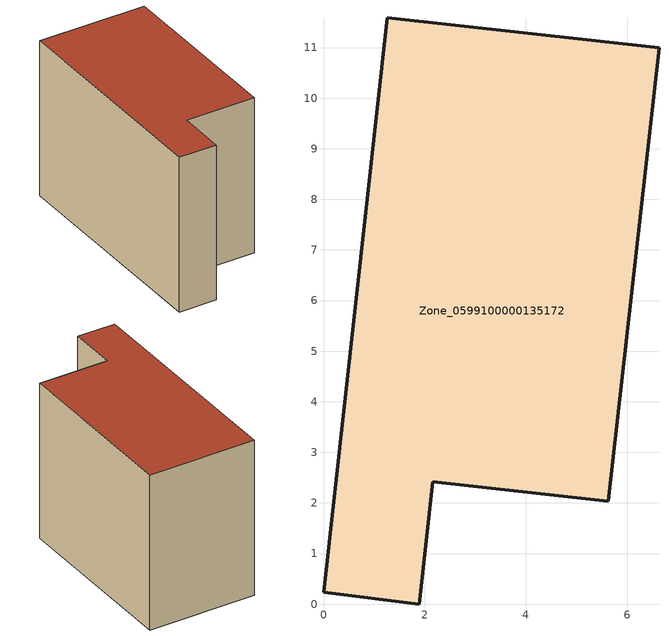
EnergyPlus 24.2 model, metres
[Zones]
Zone_0599100000135172
 floor ground (C_G): 0,0.23 1.26,11.59 6.63,10.99 5.63,2.04 2.16,2.42 1.89,0 z0
 wall outside (C_F): 1.26,11.59 0,0.23 1.89,0 2.16,2.42 5.63,2.04 6.63,10.99 1.26,11.59 z0:7.94
 roof outside (C_R): 6.63,10.99 1.26,11.59 0,0.23 1.89,0 2.16,2.42 5.63,2.04 z7.94
[BUILDING]
Pand.0599100000135172: North Axis=0; Terrain=City; Loads Convergence Tolerance Value=0.04; Temperature Convergence Tolerance Value=0.4; Solar Distribution=FullExterior; Maximum Number of Warmup Days=25; Minimum Number of Warmup Days=1
[Site:Location]
Rotterdam.The.Hague.AP_ZH_NLD Design_Conditions: Latitude=51.96; Longitude=4.45; Time Zone=1; Elevation=-4.5
[SITE:GROUNDTEMPERATURE:BUILDINGSURFACE]
18, 18, 18, 18, 18, 18, 18, 18, 18, 18, 18, 18
[MATERIAL] Thermal Absorptance=0.9; Solar Absorptance=0.7; Visible Absorptance=0.7
Name | Roughness | Thickness | Conductivity | Density | Specific Heat
G.TI.1975-1991 | MediumSmooth | 0.15 | 0.288461 | 540 | 1210
F.TI.1975-1991 | Rough | 0.3 | 0.230769 | 1920 | 840
R.TI.1975-1991 | MediumRough | 0.2 | 0.153846 | 1500 | 1000
[CONSTRUCTION]
C_G: G.TI.1975-1991
C_F: F.TI.1975-1991
C_R: R.TI.1975-1991
[ZONE]
Zone_0599100000135172: Type=1; Multiplier=1; Ceiling Height=Autocalculate; Volume=Autocalculate; Floor Area=autocalculate; Part of Total Floor Area=Yes
[ZONEINFILTRATION:DESIGNFLOWRATE]
Infil_Zone_0599100000135172: Zone or ZoneList or Space or SpaceList=Zone_0599100000135172; Schedule=AlwaysOn; Design Flow Rate Calculation Method=Flow/Area; Flow Rate per Floor Area=0.003; Constant Term Coefficient=1; Temperature Term Coefficient=0; Velocity Term Coefficient=0; Velocity Squared Term Coefficient=0
[HVACTEMPLATE:ZONE:IDEALLOADSAIRSYSTEM]
Zone_0599100000135172: Maximum Heating Supply Air Temperature=50; Minimum Cooling Supply Air Temperature=13; Maximum Heating Supply Air Humidity Ratio=0.0156; Minimum Cooling Supply Air Humidity Ratio=0.0077; Heating Limit=NoLimit; Cooling Limit=NoLimit; Dehumidification Control Type=ConstantSensibleHeatRatio; Cooling Sensible Heat Ratio=0.7; Dehumidification Setpoint=60; Humidification Control Type=None; Humidification Setpoint=30; Outdoor Air Method=None; Outdoor Air Flow Rate per Person=0.00944; Outdoor Air Flow Rate per Zone Floor Area=0; Outdoor Air Flow Rate per Zone=0; Demand Controlled Ventilation Type=None; Outdoor Air Economizer Type=NoEconomizer; Heat Recovery Type=None; Sensible Heat Recovery Effectiveness=0.7; Latent Heat Recovery Effectiveness=0.65
[ZONECONTROL:THERMOSTAT]
ThermostatControl_Zone_0599100000135172: Zone or ZoneList=Zone_0599100000135172; Control Type Schedule=DualSetpointControlType; Control 1=Thermostat_Zone_0599100000135172; Temperature Difference Between Cutout And Setpoint=0
[THERMOSTATSETPOINT:DUALSETPOINT]
Thermostat_Zone_0599100000135172: Heating Setpoint Temperature Schedule=HeatingSetpoint_Zone_0599100000135172; Cooling Setpoint Temperature Schedule=CoolingSetpoint_Zone_0599100000135172
[SCHEDULE:COMPACT]
HeatingSetpoint_Zone_0599100000135172: Through: 12/31, For: AllDays, Until: 24:00, 21
CoolingSetpoint_Zone_0599100000135172: Through: 12/31, For: AllDays, Until: 24:00, 24
DualSetpointControlType: Through: 12/31, For: AllDays, Until: 24:00, 4
AlwaysOn: Through: 12/31, For: AllDays, Until: 24:00, 1
